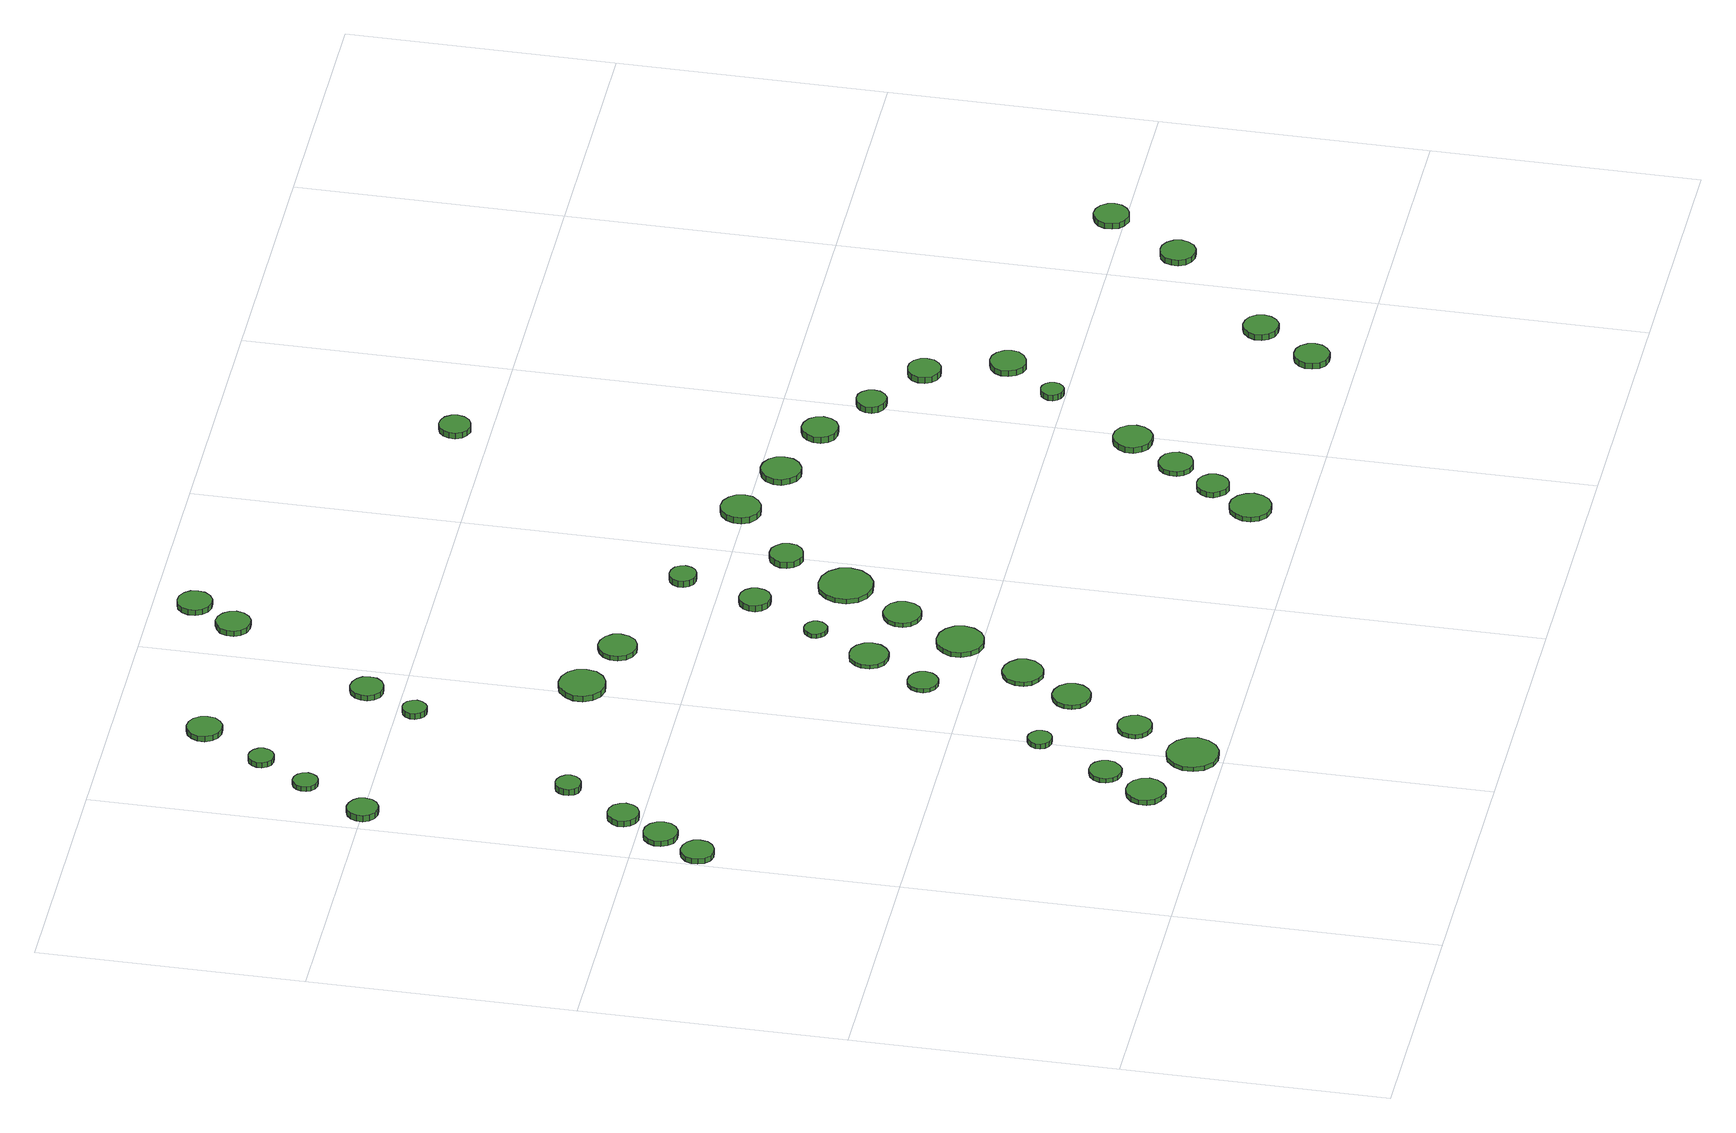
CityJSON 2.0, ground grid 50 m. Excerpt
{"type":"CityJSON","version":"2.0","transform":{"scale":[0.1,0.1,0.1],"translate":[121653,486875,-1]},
"CityObjects":{
"tree1":{"type":"SolitaryVegetationObject","attributes":{"function":"something"},"geometry":[{"type":"MultiSurface","lod":"1","boundaries":[[[0,1,2,3,4,5,6,7,8,9,10,11,12,13,14]],[[15,16,17,18,19,20,21,22,23,24,25,26,27,28,29]],[[0,29,28,1]],[[1,28,27,2]],[[2,27,26,3]],[[3,26,25,4]],[[4,25,24,5]],[[5,24,23,6]],[[6,23,22,7]],[[7,22,21,8]],[[8,21,20,9]],[[9,20,19,10]],[[10,19,18,11]],[[11,18,17,12]],[[12,17,16,13]],[[13,16,15,14]],[[14,15,29,0]]]}]},
"tree2":{"type":"SolitaryVegetationObject","attributes":{"function":"something"},"geometry":[{"type":"MultiSurface","lod":"1","boundaries":[[[30,31,32,33,34,35,36,37,38,39,40,41,42,43,44]],[[45,46,47,48,49,50,51,52,53,54,55,56,57,58,59]],[[30,59,58,31]],[[31,58,57,32]],[[32,57,56,33]],[[33,56,55,34]],[[34,55,54,35]],[[35,54,53,36]],[[36,53,52,37]],[[37,52,51,38]],[[38,51,50,39]],[[39,50,49,40]],[[40,49,48,41]],[[41,48,47,42]],[[42,47,46,43]],[[43,46,45,44]],[[44,45,59,30]]]}]},
"tree3":{"type":"SolitaryVegetationObject","attributes":{"function":"something"},"geometry":[{"type":"MultiSurface","lod":"1","boundaries":[[[60,61,62,63,64,65,66,67,68,69,70,71,72,73,74]],[[75,76,77,78,79,80,81,82,83,84,85,86,87,88,89]],[[60,89,88,61]],[[61,88,87,62]],[[62,87,86,63]],[[63,86,85,64]],[[64,85,84,65]],[[65,84,83,66]],[[66,83,82,67]],[[67,82,81,68]],[[68,81,80,69]],[[69,80,79,70]],[[70,79,78,71]],[[71,78,77,72]],[[72,77,76,73]],[[73,76,75,74]],[[74,75,89,60]]]}]},
"tree4":{"type":"SolitaryVegetationObject","attributes":{"function":"something"},"geometry":[{"type":"MultiSurface","lod":"1","boundaries":[[[90,91,92,93,94,95,96,97,98,99,100,101,102,103,104]],[[105,106,107,108,109,110,111,112,113,114,115,116,117,118,119]],[[90,119,118,91]],[[91,118,117,92]],[[92,117,116,93]],[[93,116,115,94]],[[94,115,114,95]],[[95,114,113,96]],[[96,113,112,97]],[[97,112,111,98]],[[98,111,110,99]],[[99,110,109,100]],[[100,109,108,101]],[[101,108,107,102]],[[102,107,106,103]],[[103,106,105,104]],[[104,105,119,90]]]}]},
"tree5":{"type":"SolitaryVegetationObject","attributes":{"function":"something"},"geometry":[{"type":"MultiSurface","lod":"1","boundaries":[[[120,121,122,123,124,125,126,127,128,129,130,131,132,133,134]],[[135,136,137,138,139,140,141,142,143,144,145,146,147,148,149]],[[120,149,148,121]],[[121,148,147,122]],[[122,147,146,123]],[[123,146,145,124]],[[124,145,144,125]],[[125,144,143,126]],[[126,143,142,127]],[[127,142,141,128]],[[128,141,140,129]],[[129,140,139,130]],[[130,139,138,131]],[[131,138,137,132]],[[132,137,136,133]],[[133,136,135,134]],[[134,135,149,120]]]}]},
"tree6":{"type":"SolitaryVegetationObject","attributes":{"function":"something"},"geometry":[{"type":"MultiSurface","lod":"1","boundaries":[[[150,151,152,153,154,155,156,157,158,159,160,161,162,163,164]],[[165,166,167,168,169,170,171,172,173,174,175,176,177,178,179]],[[150,179,178,151]],[[151,178,177,152]],[[152,177,176,153]],[[153,176,175,154]],[[154,175,174,155]],[[155,174,173,156]],[[156,173,172,157]],[[157,172,171,158]],[[158,171,170,159]],[[159,170,169,160]],[[160,169,168,161]],[[161,168,167,162]],[[162,167,166,163]],[[163,166,165,164]],[[164,165,179,150]]]}]},
"tree7":{"type":"SolitaryVegetationObject","attributes":{"function":"something"},"geometry":[{"type":"MultiSurface","lod":"1","boundaries":[[[180,181,182,183,184,185,186,187,188,189,190,191,192,193,194]],[[195,196,197,198,199,200,201,202,203,204,205,206,207,208,209]],[[180,209,208,181]],[[181,208,207,182]],[[182,207,206,183]],[[183,206,205,184]],[[184,205,204,185]],[[185,204,203,186]],[[186,203,202,187]],[[187,202,201,188]],[[188,201,200,189]],[[189,200,199,190]],[[190,199,198,191]],[[191,198,197,192]],[[192,197,196,193]],[[193,196,195,194]],[[194,195,209,180]]]}]},
"tree8":{"type":"SolitaryVegetationObject","attributes":{"function":"something"},"geometry":[{"type":"MultiSurface","lod":"1","boundaries":[[[210,211,212,213,214,215,216,217,218,219,220,221,222,223,224]],[[225,226,227,228,229,230,231,232,233,234,235,236,237,238,239]],[[210,239,238,211]],[[211,238,237,212]],[[212,237,236,213]],[[213,236,235,214]],[[214,235,234,215]],[[215,234,233,216]],[[216,233,232,217]],[[217,232,231,218]],[[218,231,230,219]],[[219,230,229,220]],[[220,229,228,221]],[[221,228,227,222]],[[222,227,226,223]],[[223,226,225,224]],[[224,225,239,210]]]}]},
"tree9":{"type":"SolitaryVegetationObject","attributes":{"function":"something"},"geometry":[{"type":"MultiSurface","lod":"1","boundaries":[[[240,241,242,243,244,245,246,247,248,249,250,251,252,253,254]],[[255,256,257,258,259,260,261,262,263,264,265,266,267,268,269]],[[240,269,268,241]],[[241,268,267,242]],[[242,267,266,243]],[[243,266,265,244]],[[244,265,264,245]],[[245,264,263,246]],[[246,263,262,247]],[[247,262,261,248]],[[248,261,260,249]],[[249,260,259,250]],[[250,259,258,251]],[[251,258,257,252]],[[252,257,256,253]],[[253,256,255,254]],[[254,255,269,240]]]}]},
"tree10":{"type":"SolitaryVegetationObject","attributes":{"function":"something"},"geometry":[{"type":"MultiSurface","lod":"1","boundaries":[[[270,271,272,273,274,275,276,277,278,279,280,281,282,283,284]],[[285,286,287,288,289,290,291,292,293,294,295,296,297,298,299]],[[270,299,298,271]],[[271,298,297,272]],[[272,297,296,273]],[[273,296,295,274]],[[274,295,294,275]],[[275,294,293,276]],[[276,293,292,277]],[[277,292,291,278]],[[278,291,290,279]],[[279,290,289,280]],[[280,289,288,281]],[[281,288,287,282]],[[282,287,286,283]],[[283,286,285,284]],[[284,285,299,270]]]}]},
"tree11":{"type":"SolitaryVegetationObject","attributes":{"function":"something"},"geometry":[{"type":"MultiSurface","lod":"1","boundaries":[[[300,301,302,303,304,305,306,307,308,309,310,311,312,313,314]],[[315,316,317,318,319,320,321,322,323,324,325,326,327,328,329]],[[300,329,328,301]],[[301,328,327,302]],[[302,327,326,303]],[[303,326,325,304]],[[304,325,324,305]],[[305,324,323,306]],[[306,323,322,307]],[[307,322,321,308]],[[308,321,320,309]],[[309,320,319,310]],[[310,319,318,311]],[[311,318,317,312]],[[312,317,316,313]],[[313,316,315,314]],[[314,315,329,300]]]}]},
"tree12":{"type":"SolitaryVegetationObject","attributes":{"function":"something"},"geometry":[{"type":"MultiSurface","lod":"1","boundaries":[[[330,331,332,333,334,335,336,337,338,339,340,341,342,343,344]],[[345,346,347,348,349,350,351,352,353,354,355,356,357,358,359]],[[330,359,358,331]],[[331,358,357,332]],[[332,357,356,333]],[[333,356,355,334]],[[334,355,354,335]],[[335,354,353,336]],[[336,353,352,337]],[[337,352,351,338]],[[338,351,350,339]],[[339,350,349,340]],[[340,349,348,341]],[[341,348,347,342]],[[342,347,346,343]],[[343,346,345,344]],[[344,345,359,330]]]}]},
"tree13":{"type":"SolitaryVegetationObject","attributes":{"function":"something"},"geometry":[{"type":"MultiSurface","lod":"1","boundaries":[[[360,361,362,363,364,365,366,367,368,369,370,371,372,373,374]],[[375,376,377,378,379,380,381,382,383,384,385,386,387,388,389]],[[360,389,388,361]],[[361,388,387,362]],[[362,387,386,363]],[[363,386,385,364]],[[364,385,384,365]],[[365,384,383,366]],[[366,383,382,367]],[[367,382,381,368]],[[368,381,380,369]],[[369,380,379,370]],[[370,379,378,371]],[[371,378,377,372]],[[372,377,376,373]],[[373,376,375,374]],[[374,375,389,360]]]}]},
"tree14":{"type":"SolitaryVegetationObject","attributes":{"function":"something"},"geometry":[{"type":"MultiSurface","lod":"1","boundaries":[[[390,391,392,393,394,395,396,397,398,399,400,401,402,403,404]],[[405,406,407,408,409,410,411,412,413,414,415,416,417,418,419]],[[390,419,418,391]],[[391,418,417,392]],[[392,417,416,393]],[[393,416,415,394]],[[394,415,414,395]],[[395,414,413,396]],[[396,413,412,397]],[[397,412,411,398]],[[398,411,410,399]],[[399,410,409,400]],[[400,409,408,401]],[[401,408,407,402]],[[402,407,406,403]],[[403,406,405,404]],[[404,405,419,390]]]}]},
"tree15":{"type":"SolitaryVegetationObject","attributes":{"function":"something"},"geometry":[{"type":"MultiSurface","lod":"1","boundaries":[[[420,421,422,423,424,425,426,427,428,429,430,431,432,433,434]],[[435,436,437,438,439,440,441,442,443,444,445,446,447,448,449]],[[420,449,448,421]],[[421,448,447,422]],[[422,447,446,423]],[[423,446,445,424]],[[424,445,444,425]],[[425,444,443,426]],[[426,443,442,427]],[[427,442,441,428]],[[428,441,440,429]],[[429,440,439,430]],[[430,439,438,431]],[[431,438,437,432]],[[432,437,436,433]],[[433,436,435,434]],[[434,435,449,420]]]}]},
"tree16":{"type":"SolitaryVegetationObject","attributes":{"function":"something"},"geometry":[{"type":"MultiSurface","lod":"1","boundaries":[[[450,451,452,453,454,455,456,457,458,459,460,461,462,463,464]],[[465,466,467,468,469,470,471,472,473,474,475,476,477,478,479]],[[450,479,478,451]],[[451,478,477,452]],[[452,477,476,453]],[[453,476,475,454]],[[454,475,474,455]],[[455,474,473,456]],[[456,473,472,457]],[[457,472,471,458]],[[458,471,470,459]],[[459,470,469,460]],[[460,469,468,461]],[[461,468,467,462]],[[462,467,466,463]],[[463,466,465,464]],[[464,465,479,450]]]}]},
"tree17":{"type":"SolitaryVegetationObject","attributes":{"function":"something"},"geometry":[{"type":"MultiSurface","lod":"1","boundaries":[[[480,481,482,483,484,485,486,487,488,489,490,491,492,493,494]],[[495,496,497,498,499,500,501,502,503,504,505,506,507,508,509]],[[480,509,508,481]],[[481,508,507,482]],[[482,507,506,483]],[[483,506,505,484]],[[484,505,504,485]],[[485,504,503,486]],[[486,503,502,487]],[[487,502,501,488]],[[488,501,500,489]],[[489,500,499,490]],[[490,499,498,491]],[[491,498,497,492]],[[492,497,496,493]],[[493,496,495,494]],[[494,495,509,480]]]}]},
"tree18":{"type":"SolitaryVegetationObject","attributes":{"function":"something"},"geometry":[{"type":"MultiSurface","lod":"1","boundaries":[[[510,511,512,513,514,515,516,517,518,519,520,521,522,523,524]],[[525,526,527,528,529,530,531,532,533,534,535,536,537,538,539]],[[510,539,538,511]],[[511,538,537,512]],[[512,537,536,513]],[[513,536,535,514]],[[514,535,534,515]],[[515,534,533,516]],[[516,533,532,517]],[[517,532,531,518]],[[518,531,530,519]],[[519,530,529,520]],[[520,529,528,521]],[[521,528,527,522]],[[522,527,526,523]],[[523,526,525,524]],[[524,525,539,510]]]}]},
"tree19":{"type":"SolitaryVegetationObject","attributes":{"function":"something"},"geometry":[{"type":"MultiSurface","lod":"1","boundaries":[[[540,541,542,543,544,545,546,547,548,549,550,551,552,553,554]],[[555,556,557,558,559,560,561,562,563,564,565,566,567,568,569]],[[540,569,568,541]],[[541,568,567,542]],[[542,567,566,543]],[[543,566,565,544]],[[544,565,564,545]],[[545,564,563,546]],[[546,563,562,547]],[[547,562,561,548]],[[548,561,560,549]],[[549,560,559,550]],[[550,559,558,551]],[[551,558,557,552]],[[552,557,556,553]],[[553,556,555,554]],[[554,555,569,540]]]}]},
"tree20":{"type":"SolitaryVegetationObject","attributes":{"function":"something"},"geometry":[{"type":"MultiSurface","lod":"1","boundaries":[[[570,571,572,573,574,575,576,577,578,579,580,581,582,583,584]],[[585,586,587,588,589,590,591,592,593,594,595,596,597,598,599]],[[570,599,598,571]],[[571,598,597,572]],[[572,597,596,573]],[[573,596,595,574]],[[574,595,594,575]],[[575,594,593,576]],[[576,593,592,577]],[[577,592,591,578]],[[578,591,590,579]],[[579,590,589,580]],[[580,589,588,581]],[[581,588,587,582]],[[582,587,586,583]],[[583,586,585,584]],[[584,585,599,570]]]}]},
"tree21":{"type":"SolitaryVegetationObject","attributes":{"function":"something"},"geometry":[{"type":"MultiSurface","lod":"1","boundaries":[[[600,601,602,603,604,605,606,607,608,609,610,611,612,613,614]],[[615,616,617,618,619,620,621,622,623,624,625,626,627,628,629]],[[600,629,628,601]],[[601,628,627,602]],[[602,627,626,603]],[[603,626,625,604]],[[604,625,624,605]],[[605,624,623,606]],[[606,623,622,607]],[[607,622,621,608]],[[608,621,620,609]],[[609,620,619,610]],[[610,619,618,611]],[[611,618,617,612]],[[612,617,616,613]],[[613,616,615,614]],[[614,615,629,600]]]}]},
"tree22":{"type":"SolitaryVegetationObject","attributes":{"function":"something"},"geometry":[{"type":"MultiSurface","lod":"1","boundaries":[[[630,631,632,633,634,635,636,637,638,639,640,641,642,643,644]],[[645,646,647,648,649,650,651,652,653,654,655,656,657,658,659]],[[630,659,658,631]],[[631,658,657,632]],[[632,657,656,633]],[[633,656,655,634]],[[634,655,654,635]],[[635,654,653,636]],[[636,653,652,637]],[[637,652,651,638]],[[638,651,650,639]],[[639,650,649,640]],[[640,649,648,641]],[[641,648,647,642]],[[642,647,646,643]],[[643,646,645,644]],[[644,645,659,630]]]}]},
"tree23":{"type":"SolitaryVegetationObject","attributes":{"function":"something"},"geometry":[{"type":"MultiSurface","lod":"1","boundaries":[[[660,661,662,663,664,665,666,667,668,669,670,671,672,673,674]],[[675,676,677,678,679,680,681,682,683,684,685,686,687,688,689]],[[660,689,688,661]],[[661,688,687,662]],[[662,687,686,663]],[[663,686,685,664]],[[664,685,684,665]],[[665,684,683,666]],[[666,683,682,667]],[[667,682,681,668]],[[668,681,680,669]],[[669,680,679,670]],[[670,679,678,671]],[[671,678,677,672]],[[672,677,676,673]],[[673,676,675,674]],[[674,675,689,660]]]}]},
"tree24":{"type":"SolitaryVegetationObject","attributes":{"function":"something"},"geometry":[{"type":"MultiSurface","lod":"1","boundaries":[[[690,691,692,693,694,695,696,697,698,699,700,701,702,703,704]],[[705,706,707,708,709,710,711,712,713,714,715,716,717,718,719]],[[690,719,718,691]],[[691,718,717,692]],[[692,717,716,693]],[[693,716,715,694]],[[694,715,714,695]],[[695,714,713,696]],[[696,713,712,697]],[[697,712,711,698]],[[698,711,710,699]],[[699,710,709,700]],[[700,709,708,701]],[[701,708,707,702]],[[702,707,706,703]],[[703,706,705,704]],[[704,705,719,690]]]}]},
"tree25":{"type":"SolitaryVegetationObject","attributes":{"function":"something"},"geometry":[{"type":"MultiSurface","lod":"1","boundaries":[[[720,721,722,723,724,725,726,727,728,729,730,731,732,733,734]],[[735,736,737,738,739,740,741,742,743,744,745,746,747,748,749]],[[720,749,748,721]],[[721,748,747,722]],[[722,747,746,723]],[[723,746,745,724]],[[724,745,744,725]],[[725,744,743,726]],[[726,743,742,727]],[[727,742,741,728]],[[728,741,740,729]],[[729,740,739,730]],[[730,739,738,731]],[[731,738,737,732]],[[732,737,736,733]],[[733,736,735,734]],[[734,735,749,720]]]}]},
"tree26":{"type":"SolitaryVegetationObject","attributes":{"function":"something"},"geometry":[{"type":"MultiSurface","lod":"1","boundaries":[[[750,751,752,753,754,755,756,757,758,759,760,761,762,763,764]],[[765,766,767,768,769,770,771,772,773,774,775,776,777,778,779]],[[750,779,778,751]],[[751,778,777,752]],[[752,777,776,753]],[[753,776,775,754]],[[754,775,774,755]],[[755,774,773,756]],[[756,773,772,757]],[[757,772,771,758]],[[758,771,770,759]],[[759,770,769,760]],[[760,769,768,761]],[[761,768,767,762]],[[762,767,766,763]],[[763,766,765,764]],[[764,765,779,750]]]}]},
"tree27":{"type":"SolitaryVegetationObject","attributes":{"function":"something"},"geometry":[{"type":"MultiSurface","lod":"1","boundaries":[[[780,781,782,783,784,785,786,787,788,789,790,791,792,793,794]],[[795,796,797,798,799,800,801,802,803,804,805,806,807,808,809]],[[780,809,808,781]],[[781,808,807,782]],[[782,807,806,783]],[[783,806,805,784]],[[784,805,804,785]],[[785,804,803,786]],[[786,803,802,787]],[[787,802,801,788]],[[788,801,800,789]],[[789,800,799,790]],[[790,799,798,791]],[[791,798,797,792]],[[792,797,796,793]],[[793,796,795,794]],[[794,795,809,780]]]}]},
"tree28":{"type":"SolitaryVegetationObject","attributes":{"function":"something"},"geometry":[{"type":"MultiSurface","lod":"1","boundaries":[[[810,811,812,813,814,815,816,817,818,819,820,821,822,823,824]],[[825,826,827,828,829,830,831,832,833,834,835,836,837,838,839]],[[810,839,838,811]],[[811,838,837,812]],[[812,837,836,813]],[[813,836,835,814]],[[814,835,834,815]],[[815,834,833,816]],[[816,833,832,817]],[[817,832,831,818]],[[818,831,830,819]],[[819,830,829,820]],[[820,829,828,821]],[[821,828,827,822]],[[822,827,826,823]],[[823,826,825,824]],[[824,825,839,810]]]}]},
"tree29":{"type":"SolitaryVegetationObject","attributes":{"function":"something"},"geometry":[{"type":"MultiSurface","lod":"1","boundaries":[[[840,841,842,843,844,845,846,847,848,849,850,851,852,853,854]],[[855,856,857,858,859,860,861,862,863,864,865,866,867,868,869]],[[840,869,868,841]],[[841,868,867,842]],[[842,867,866,843]],[[843,866,865,844]],[[844,865,864,845]],[[845,864,863,846]],[[846,863,862,847]],[[847,862,861,848]],[[848,861,860,849]],[[849,860,859,850]],[[850,859,858,851]],[[851,858,857,852]],[[852,857,856,853]],[[853,856,855,854]],[[854,855,869,840]]]}]},
"tree30":{"type":"SolitaryVegetationObject","attributes":{"function":"something"},"geometry":[{"type":"MultiSurface","lod":"1","boundaries":[[[870,871,872,873,874,875,876,877,878,879,880,881,882,883,884]],[[885,886,887,888,889,890,891,892,893,894,895,896,897,898,899]],[[870,899,898,871]],[[871,898,897,872]],[[872,897,896,873]],[[873,896,895,874]],[[874,895,894,875]],[[875,894,893,876]],[[876,893,892,877]],[[877,892,891,878]],[[878,891,890,879]],[[879,890,889,880]],[[880,889,888,881]],[[881,888,887,882]],[[882,887,886,883]],[[883,886,885,884]],[[884,885,899,870]]]}]},
"tree31":{"type":"SolitaryVegetationObject","attributes":{"function":"something"},"geometry":[{"type":"MultiSurface","lod":"1","boundaries":[[[900,901,902,903,904,905,906,907,908,909,910,911,912,913,914]],[[915,916,917,918,919,920,921,922,923,924,925,926,927,928,929]],[[900,929,928,901]],[[901,928,927,902]],[[902,927,926,903]],[[903,926,925,904]],[[904,925,924,905]],[[905,924,923,906]],[[906,923,922,907]],[[907,922,921,908]],[[908,921,920,909]],[[909,920,919,910]],[[910,919,918,911]],[[911,918,917,912]],[[912,917,916,913]],[[913,916,915,914]],[[914,915,929,900]]]}]},
"tree32":{"type":"SolitaryVegetationObject","attributes":{"function":"something"},"geometry":[{"type":"MultiSurface","lod":"1","boundaries":[[[930,931,932,933,934,935,936,937,938,939,940,941,942,943,944]],[[945,946,947,948,949,950,951,952,953,954,955,956,957,958,959]],[[930,959,958,931]],[[931,958,957,932]],[[932,957,956,933]],[[933,956,955,934]],[[934,955,954,935]],[[935,954,953,936]],[[936,953,952,937]],[[937,952,951,938]],[[938,951,950,939]],[[939,950,949,940]],[[940,949,948,941]],[[941,948,947,942]],[[942,947,946,943]],[[943,946,945,944]],[[944,945,959,930]]]}]},
"tree33":{"type":"SolitaryVegetationObject","attributes":{"function":"something"},"geometry":[{"type":"MultiSurface","lod":"1","boundaries":[[[960,961,962,963,964,965,966,967,968,969,970,971,972,973,974]],[[975,976,977,978,979,980,981,982,983,984,985,986,987,988,989]],[[960,989,988,961]],[[961,988,987,962]],[[962,987,986,963]],[[963,986,985,964]],[[964,985,984,965]],[[965,984,983,966]],[[966,983,982,967]],[[967,982,981,968]],[[968,981,980,969]],[[969,980,979,970]],[[970,979,978,971]],[[971,978,977,972]],[[972,977,976,973]],[[973,976,975,974]],[[974,975,989,960]]]}]},
"tree34":{"type":"SolitaryVegetationObject","attributes":{"function":"something"},"geometry":[{"type":"MultiSurface","lod":"1","boundaries":[[[990,991,992,993,994,995,996,997,998,999,1000,1001,1002,1003,1004]],[[1005,1006,1007,1008,1009,1010,1011,1012,1013,1014,1015,1016,1017,1018,1019]],[[990,1019,1018,991]],[[991,1018,1017,992]],[[992,1017,1016,993]],[[993,1016,1015,994]],[[994,1015,1014,995]],[[995,1014,1013,996]],[[996,1013,1012,997]],[[997,1012,1011,998]],[[998,1011,1010,999]],[[999,1010,1009,1000]],[[1000,1009,1008,1001]],[[1001,1008,1007,1002]],[[1002,1007,1006,1003]],[[1003,1006,1005,1004]],[[1004,1005,1019,990]]]}]},
"tree35":{"type":"SolitaryVegetationObject","attributes":{"function":"something"},"geometry":[{"type":"MultiSurface","lod":"1","boundaries":[[[1020,1021,1022,1023,1024,1025,1026,1027,1028,1029,1030,1031,1032,1033,1034]],[[1035,1036,1037,1038,1039,1040,1041,1042,1043,1044,1045,1046,1047,1048,1049]],[[1020,1049,1048,1021]],[[1021,1048,1047,1022]],[[1022,1047,1046,1023]],[[1023,1046,1045,1024]],[[1024,1045,1044,1025]],[[1025,1044,1043,1026]],[[1026,1043,1042,1027]],[[1027,1042,1041,1028]],[[1028,1041,1040,1029]],[[1029,1040,1039,1030]],[[1030,1039,1038,1031]],[[1031,1038,1037,1032]],[[1032,1037,1036,1033]],[[1033,1036,1035,1034]],[[1034,1035,1049,1020]]]}]},
"tree36":{"type":"SolitaryVegetationObject","attributes":{"function":"something"},"geometry":[{"type":"MultiSurface","lod":"1","boundaries":[[[1050,1051,1052,1053,1054,1055,1056,1057,1058,1059,1060,1061,1062,1063,1064]],[[1065,1066,1067,1068,1069,1070,1071,1072,1073,1074,1075,1076,1077,1078,1079]],[[1050,1079,1078,1051]],[[1051,1078,1077,1052]],[[1052,1077,1076,1053]],[[1053,1076,1075,1054]],[[1054,1075,1074,1055]],[[1055,1074,1073,1056]],[[1056,1073,1072,1057]],[[1057,1072,1071,1058]],[[1058,1071,1070,1059]],[[1059,1070,1069,1060]],[[1060,1069,1068,1061]],[[1061,1068,1067,1062]],[[1062,1067,1066,1063]],[[1063,1066,1065,1064]],[[1064,1065,1079,1050]]]}]},
"tree37":{"type":"SolitaryVegetationObject","attributes":{"function":"something"},"geometry":[{"type":"MultiSurface","lod":"1","boundaries":[[[1080,1081,1082,1083,1084,1085,1086,1087,1088,1089,1090,1091,1092,1093,1094]],[[1095,1096,1097,1098,1099,1100,1101,1102,1103,1104,1105,1106,1107,1108,1109]],[[1080,1109,1108,1081]],[[1081,1108,1107,1082]],[[1082,1107,1106,1083]],[[1083,1106,1105,1084]],[[1084,1105,1104,1085]],[[1085,1104,1103,1086]],[[1086,1103,1102,1087]],[[1087,1102,1101,1088]],[[1088,1101,1100,1089]],[[1089,1100,1099,1090]],[[1090,1099,1098,1091]],[[1091,1098,1097,1092]],[[1092,1097,1096,1093]],[[1093,1096,1095,1094]],[[1094,1095,1109,1080]]]}]},
"tree38":{"type":"SolitaryVegetationObject","attributes":{"function":"something"},"geometry":[{"type":"MultiSurface","lod":"1","boundaries":[[[1110,1111,1112,1113,1114,1115,1116,1117,1118,1119,1120,1121,1122,1123,1124]],[[1125,1126,1127,1128,1129,1130,1131,1132,1133,1134,1135,1136,1137,1138,1139]],[[1110,1139,1138,1111]],[[1111,1138,1137,1112]],[[1112,1137,1136,1113]],[[1113,1136,1135,1114]],[[1114,1135,1134,1115]],[[1115,1134,1133,1116]],[[1116,1133,1132,1117]],[[1117,1132,1131,1118]],[[1118,1131,1130,1119]],[[1119,1130,1129,1120]],[[1120,1129,1128,1121]],[[1121,1128,1127,1122]],[[1122,1127,1126,1123]],[[1123,1126,1125,1124]],[[1124,1125,1139,1110]]]}]},
"tree39":{"type":"SolitaryVegetationObject","attributes":{"function":"something"},"geometry":[{"type":"MultiSurface","lod":"1","boundaries":[[[1140,1141,1142,1143,1144,1145,1146,1147,1148,1149,1150,1151,1152,1153,1154]],[[1155,1156,1157,1158,1159,1160,1161,1162,1163,1164,1165,1166,1167,1168,1169]],[[1140,1169,1168,1141]],[[1141,1168,1167,1142]],[[1142,1167,1166,1143]],[[1143,1166,1165,1144]],[[1144,1165,1164,1145]],[[1145,1164,1163,1146]],[[1146,1163,1162,1147]],[[1147,1162,1161,1148]],[[1148,1161,1160,1149]],[[1149,1160,1159,1150]],[[1150,1159,1158,1151]],[[1151,1158,1157,1152]],[[1152,1157,1156,1153]],[[1153,1156,1155,1154]],[[1154,1155,1169,1140]]]}]},
"tree40":{"type":"SolitaryVegetationObject","attributes":{"function":"something"},"geometry":[{"type":"MultiSurface","lod":"1","boundaries":[[[1170,1171,1172,1173,1174,1175,1176,1177,1178,1179,1180,1181,1182,1183,1184]],[[1185,1186,1187,1188,1189,1190,1191,1192,1193,1194,1195,1196,1197,1198,1199]],[[1170,1199,1198,1171]],[[1171,1198,1197,1172]],[[1172,1197,1196,1173]],[[1173,1196,1195,1174]],[[1174,1195,1194,1175]],[[1175,1194,1193,1176]],[[1176,1193,1192,1177]],[[1177,1192,1191,1178]],[[1178,1191,1190,1179]],[[1179,1190,1189,1180]],[[1180,1189,1188,1181]],[[1181,1188,1187,1182]],[[1182,1187,1186,1183]],[[1183,1186,1185,1184]],[[1184,1185,1199,1170]]]}]},
"tree41":{"type":"SolitaryVegetationObject","attributes":{"function":"something"},"geometry":[{"type":"MultiSurface","lod":"1","boundaries":[[[1200,1201,1202,1203,1204,1205,1206,1207,1208,1209,1210,1211,1212,1213,1214]],[[1215,1216,1217,1218,1219,1220,1221,1222,1223,1224,1225,1226,1227,1228,1229]],[[1200,1229,1228,1201]],[[1201,1228,1227,1202]],[[1202,1227,1226,1203]],[[1203,1226,1225,1204]],[[1204,1225,1224,1205]],[[1205,1224,1223,1206]],[[1206,1223,1222,1207]],[[1207,1222,1221,1208]],[[1208,1221,1220,1209]],[[1209,1220,1219,1210]],[[1210,1219,1218,1211]],[[1211,1218,1217,1212]],[[1212,1217,1216,1213]],[[1213,1216,1215,1214]],[[1214,1215,1229,1200]]]}]},
"tree42":{"type":"SolitaryVegetationObject","attributes":{"function":"something"},"geometry":[{"type":"MultiSurface","lod":"1","boundaries":[[[1230,1231,1232,1233,1234,1235,1236,1237,1238,1239,1240,1241,1242,1243,1244]],[[1245,1246,1247,1248,1249,1250,1251,1252,1253,1254,1255,1256,1257,1258,1259]],[[1230,1259,1258,1231]],[[1231,1258,1257,1232]],[[1232,1257,1256,1233]],[[1233,1256,1255,1234]],[[1234,1255,1254,1235]],[[1235,1254,1253,1236]],[[1236,1253,1252,1237]],[[1237,1252,1251,1238]],[[1238,1251,1250,1239]],[[1239,1250,1249,1240]],[[1240,1249,1248,1241]],[[1241,1248,1247,1242]],[[1242,1247,1246,1243]],[[1243,1246,1245,1244]],[[1244,1245,1259,1230]]]}]},
"tree43":{"type":"SolitaryVegetationObject","attributes":{"function":"something"},"geometry":[{"type":"MultiSurface","lod":"1","boundaries":[[[1260,1261,1262,1263,1264,1265,1266,1267,1268,1269,1270,1271,1272,1273,1274]],[[1275,1276,1277,1278,1279,1280,1281,1282,1283,1284,1285,1286,1287,1288,1289]],[[1260,1289,1288,1261]],[[1261,1288,1287,1262]],[[1262,1287,1286,1263]],[[1263,1286,1285,1264]],[[1264,1285,1284,1265]],[[1265,1284,1283,1266]],[[1266,1283,1282,1267]],[[1267,1282,1281,1268]],[[1268,1281,1280,1269]],[[1269,1280,1279,1270]],[[1270,1279,1278,1271]],[[1271,1278,1277,1272]],[[1272,1277,1276,1273]],[[1273,1276,1275,1274]],[[1274,1275,1289,1260]]]}]},
"tree44":{"type":"SolitaryVegetationObject","attributes":{"function":"something"},"geometry":[{"type":"MultiSurface","lod":"1","boundaries":[[[1290,1291,1292,1293,1294,1295,1296,1297,1298,1299,1300,1301,1302,1303,1304]],[[1305,1306,1307,1308,1309,1310,1311,1312,1313,1314,1315,1316,1317,1318,1319]],[[1290,1319,1318,1291]],[[1291,1318,1317,1292]],[[1292,1317,1316,1293]],[[1293,1316,1315,1294]],[[1294,1315,1314,1295]],[[1295,1314,1313,1296]],[[1296,1313,1312,1297]],[[1297,1312,1311,1298]],[[1298,1311,1310,1299]],[[1299,1310,1309,1300]],[[1300,1309,1308,1301]],[[1301,1308,1307,1302]],[[1302,1307,1306,1303]],[[1303,1306,1305,1304]],[[1304,1305,1319,1290]]]}]},
"tree45":{"type":"SolitaryVegetationObject","attributes":{"function":"something"},"geometry":[{"type":"MultiSurface","lod":"1","boundaries":[[[1320,1321,1322,1323,1324,1325,1326,1327,1328,1329,1330,1331,1332,1333,1334]],[[1335,1336,1337,1338,1339,1340,1341,1342,1343,1344,1345,1346,1347,1348,1349]],[[1320,1349,1348,1321]],[[1321,1348,1347,1322]],[[1322,1347,1346,1323]],[[1323,1346,1345,1324]],[[1324,1345,1344,1325]],[[1325,1344,1343,1326]],[[1326,1343,1342,1327]],[[1327,1342,1341,1328]],[[1328,1341,1340,1329]],[[1329,1340,1339,1330]],[[1330,1339,1338,1331]],[[1331,1338,1337,1332]],[[1332,1337,1336,1333]],[[1333,1336,1335,1334]],[[1334,1335,1349,1320]]]}]},
"tree46":{"type":"SolitaryVegetationObject","attributes":{"function":"something"},"geometry":[{"type":"MultiSurface","lod":"1","boundaries":[[[1350,1351,1352,1353,1354,1355,1356,1357,1358,1359,1360,1361,1362,1363,1364]],[[1365,1366,1367,1368,1369,1370,1371,1372,1373,1374,1375,1376,1377,1378,1379]],[[1350,1379,1378,1351]],[[1351,1378,1377,1352]],[[1352,1377,1376,1353]],[[1353,1376,1375,1354]],[[1354,1375,1374,1355]],[[1355,1374,1373,1356]],[[1356,1373,1372,1357]],[[1357,1372,1371,1358]],[[1358,1371,1370,1359]],[[1359,1370,1369,1360]],[[1360,1369,1368,1361]],[[1361,1368,1367,1362]],[[1362,1367,1366,1363]],[[1363,1366,1365,1364]],[[1364,1365,1379,1350]]]}]}
},
"vertices":[
[64,880,17],[62,893,17],[54,903,17],[43,909,17],[30,911,17],[18,907,17],[8,898,17],[3,886,17],[3,874,17],[8,862,17],[18,853,17],[30,849,17],[43,851,17],[54,857,17],[62,867,17],[62,867,6],[54,857,6],[43,851,6],[30,849,6],[18,853,6],[8,862,6],[3,874,6],[3,886,6],[8,898,6],[18,907,6],[30,911,6],[43,909,6],[54,903,6],[62,893,6],[64,880,6],
[109,956,17],[107,969,17],[99,980,17],[87,987,17],[74,988,17],[61,984,17],[52,975,17],[46,963,17],[46,950,17],[52,938,17],[61,929,17],[74,925,17],[87,926,17],[99,933,17],[107,943,17],[107,943,6],[99,933,6],[87,926,6],[74,925,6],[61,929,6],[52,938,6],[46,950,6],[46,963,6],[52,975,6],[61,984,6],[74,988,6],[87,987,6],[99,980,6],[107,969,6],[109,956,6],
[414,119,16],[410,134,16],[401,146,16],[388,154,16],[373,155,16],[359,151,16],[347,140,16],[341,126,16],[341,111,16],[347,97,16],[359,87,16],[373,82,16],[388,84,16],[401,92,16],[410,104,16],[410,104,6],[401,92,6],[388,84,6],[373,82,6],[359,87,6],[347,97,6],[341,111,6],[341,126,6],[347,140,6],[359,151,6],[373,155,6],[388,154,6],[401,146,6],[410,134,6],[414,119,6],
[154,1034,18],[151,1046,18],[144,1056,18],[133,1062,18],[121,1063,18],[110,1060,18],[100,1051,18],[95,1040,18],[95,1028,18],[100,1017,18],[110,1008,18],[121,1005,18],[133,1006,18],[144,1012,18],[151,1022,18],[151,1022,6],[144,1012,6],[133,1006,6],[121,1005,6],[110,1008,6],[100,1017,6],[95,1028,6],[95,1040,6],[100,1051,6],[110,1060,6],[121,1063,6],[133,1062,6],[144,1056,6],[151,1046,6],[154,1034,6],
[455,203,16],[453,215,16],[445,226,16],[435,232,16],[422,233,16],[410,229,16],[401,221,16],[396,209,16],[396,197,16],[401,185,16],[410,177,16],[422,173,16],[435,174,16],[445,181,16],[453,191,16],[453,191,7],[445,181,7],[435,174,7],[422,173,7],[410,177,7],[401,185,7],[396,197,7],[396,209,7],[401,221,7],[410,229,7],[422,233,7],[435,232,7],[445,226,7],[453,215,7],[455,203,7],
[80,1501,19],[78,1513,19],[71,1522,19],[60,1528,19],[48,1530,19],[37,1526,19],[28,1518,19],[23,1507,19],[23,1495,19],[28,1484,19],[37,1476,19],[48,1472,19],[60,1473,19],[71,1479,19],[78,1489,19],[78,1489,6],[71,1479,6],[60,1473,6],[48,1472,6],[37,1476,6],[28,1484,6],[23,1495,6],[23,1507,6],[28,1518,6],[37,1526,6],[48,1530,6],[60,1528,6],[71,1522,6],[78,1513,6],[80,1501,6],
[559,58,15],[554,78,15],[542,94,15],[525,104,15],[505,106,15],[486,100,15],[471,86,15],[463,68,15],[463,48,15],[471,29,15],[486,16,15],[505,10,15],[525,12,15],[542,22,15],[554,38,15],[554,38,6],[542,22,6],[525,12,6],[505,10,6],[486,16,6],[471,29,6],[463,48,6],[463,68,6],[471,86,6],[486,100,6],[505,106,6],[525,104,6],[542,94,6],[554,78,6],[559,58,6],
[215,1148,24],[213,1158,24],[207,1166,24],[198,1171,24],[189,1172,24],[179,1169,24],[172,1162,24],[168,1153,24],[168,1143,24],[172,1134,24],[179,1128,24],[189,1125,24],[198,1126,24],[207,1131,24],[213,1139,24],[213,1139,11],[207,1131,11],[198,1126,11],[189,1125,11],[179,1128,11],[172,1134,11],[168,1143,11],[168,1153,11],[172,1162,11],[179,1169,11],[189,1172,11],[198,1171,11],[207,1166,11],[213,1158,11],[215,1148,11],
[526,338,17],[524,348,17],[518,355,17],[510,360,17],[501,361,17],[492,358,17],[485,352,17],[481,343,17],[481,334,17],[485,325,17],[492,319,17],[501,316,17],[510,317,17],[518,321,17],[524,329,17],[524,329,7],[518,321,7],[510,317,7],[501,316,7],[492,319,7],[485,325,7],[481,334,7],[481,343,7],[485,352,7],[492,358,7],[501,361,7],[510,360,7],[518,355,7],[524,348,7],[526,338,7],
[145,1619,16],[143,1629,16],[137,1637,16],[129,1642,16],[119,1643,16],[110,1640,16],[103,1633,16],[99,1624,16],[99,1614,16],[103,1606,16],[110,1599,16],[119,1596,16],[129,1597,16],[137,1602,16],[143,1610,16],[143,1610,6],[137,1602,6],[129,1597,6],[119,1596,6],[110,1599,6],[103,1606,6],[99,1614,6],[99,1624,6],[103,1633,6],[110,1640,6],[119,1643,6],[129,1642,6],[137,1637,6],[143,1629,6],[145,1619,6],
[608,178,16],[605,190,16],[598,201,16],[586,208,16],[573,209,16],[560,205,16],[550,196,16],[545,184,16],[545,171,16],[550,159,16],[560,150,16],[573,146,16],[586,147,16],[598,154,16],[605,165,16],[605,165,7],[598,154,7],[586,147,7],[573,146,7],[560,150,7],[550,159,7],[545,171,7],[545,184,7],[550,196,7],[560,205,7],[573,209,7],[586,208,7],[598,201,7],[605,190,7],[608,178,7],
[206,1712,17],[204,1722,17],[198,1730,17],[189,1735,17],[180,1736,17],[170,1733,17],[163,1726,17],[159,1717,17],[159,1707,17],[163,1698,17],[170,1692,17],[180,1689,17],[189,1690,17],[198,1695,17],[204,1703,17],[204,1703,6],[198,1695,6],[189,1690,6],[180,1689,6],[170,1692,6],[163,1698,6],[159,1707,6],[159,1717,6],[163,1726,6],[170,1733,6],[180,1736,6],[189,1735,6],[198,1730,6],[204,1722,6],[206,1712,6],
[688,308,15],[685,323,15],[676,335,15],[663,342,15],[648,344,15],[634,339,15],[623,329,15],[617,316,15],[617,301,15],[623,287,15],[634,278,15],[648,273,15],[663,274,15],[676,282,15],[685,294,15],[685,294,7],[676,282,7],[663,274,7],[648,273,7],[634,278,7],[623,287,7],[617,301,7],[617,316,7],[623,329,7],[634,339,7],[648,344,7],[663,342,7],[676,335,7],[685,323,7],[688,308,7],
[287,1831,17],[285,1844,17],[276,1856,17],[265,1862,17],[251,1864,17],[238,1860,17],[228,1850,17],[222,1838,17],[222,1824,17],[228,1811,17],[238,1802,17],[251,1798,17],[265,1799,17],[276,1806,17],[285,1817,17],[285,1817,6],[276,1806,6],[265,1799,6],[251,1798,6],[238,1802,6],[228,1811,6],[222,1824,6],[222,1838,6],[228,1850,6],[238,1860,6],[251,1864,6],[265,1862,6],[276,1856,6],[285,1844,6],[287,1831,6],
[674,581,16],[671,593,16],[664,602,16],[654,608,16],[642,609,16],[631,606,16],[622,598,16],[617,587,16],[617,575,16],[622,564,16],[631,556,16],[642,552,16],[654,554,16],[664,560,16],[671,569,16],[671,569,8],[664,560,8],[654,554,8],[642,552,8],[631,556,8],[622,564,8],[617,575,8],[617,587,8],[622,598,8],[631,606,8],[642,609,8],[654,608,8],[664,602,8],[671,593,8],[674,581,8],
[402,1467,22],[400,1476,22],[395,1484,22],[387,1489,22],[378,1490,22],[369,1487,22],[362,1481,22],[358,1472,22],[358,1463,22],[362,1454,22],[369,1448,22],[378,1445,22],[387,1446,22],[395,1451,22],[400,1458,22],[400,1458,10],[395,1451,10],[387,1446,10],[378,1445,10],[369,1448,10],[362,1454,10],[358,1463,10],[358,1472,10],[362,1481,10],[369,1487,10],[378,1490,10],[387,1489,10],[395,1484,10],[400,1476,10],[402,1467,10],
[748,409,15],[745,425,15],[735,437,15],[722,445,15],[706,447,15],[691,442,15],[679,432,15],[673,417,15],[673,401,15],[679,387,15],[691,376,15],[706,371,15],[722,373,15],[735,381,15],[745,394,15],[745,394,7],[735,381,7],[722,373,7],[706,371,7],[691,376,7],[679,387,7],[673,401,7],[673,417,7],[679,432,7],[691,442,7],[706,447,7],[722,445,7],[735,437,7],[745,425,7],[748,409,7],
[562,1185,18],[559,1203,18],[548,1217,18],[532,1226,18],[514,1228,18],[497,1223,18],[484,1210,18],[476,1194,18],[476,1176,18],[484,1159,18],[497,1147,18],[514,1142,18],[532,1144,18],[548,1153,18],[559,1167,18],[559,1167,6],[548,1153,6],[532,1144,6],[514,1142,6],[497,1147,6],[484,1159,6],[476,1176,6],[476,1194,6],[484,1210,6],[497,1223,6],[514,1228,6],[532,1226,6],[548,1217,6],[559,1203,6],[562,1185,6],
[467,1566,17],[465,1579,17],[457,1589,17],[446,1595,17],[433,1597,17],[421,1593,17],[411,1584,17],[406,1572,17],[406,1560,17],[411,1548,17],[421,1539,17],[433,1535,17],[446,1537,17],[457,1543,17],[465,1553,17],[465,1553,6],[457,1543,6],[446,1537,6],[433,1535,6],[421,1539,6],[411,1548,6],[406,1560,6],[406,1572,6],[411,1584,6],[421,1593,6],[433,1597,6],[446,1595,6],[457,1589,6],[465,1579,6],[467,1566,6],
[747,693,15],[744,708,15],[735,720,15],[722,728,15],[707,729,15],[692,725,15],[681,714,15],[675,701,15],[675,685,15],[681,671,15],[692,661,15],[707,657,15],[722,658,15],[735,666,15],[744,678,15],[744,678,7],[735,666,7],[722,658,7],[707,657,7],[692,661,7],[681,671,7],[675,685,7],[675,701,7],[681,714,7],[692,725,7],[707,729,7],[722,728,7],[735,720,7],[744,708,7],[747,693,7],
[829,539,17],[825,557,17],[814,571,17],[799,580,17],[780,582,17],[763,577,17],[750,565,17],[742,548,17],[742,530,17],[750,513,17],[763,501,17],[780,495,17],[799,497,17],[814,506,17],[825,521,17],[825,521,7],[814,506,7],[799,497,7],[780,495,7],[763,501,7],[750,513,7],[742,530,7],[742,548,7],[750,565,7],[763,577,7],[780,582,7],[799,580,7],[814,571,7],[825,557,7],[829,539,7],
[688,1145,16],[685,1160,16],[676,1172,16],[663,1179,16],[648,1181,16],[634,1176,16],[623,1166,16],[617,1153,16],[617,1138,16],[623,1124,16],[634,1114,16],[648,1109,16],[663,1111,16],[676,1118,16],[685,1131,16],[685,1131,6],[676,1118,6],[663,1111,6],[648,1109,6],[634,1114,6],[623,1124,6],[617,1138,6],[617,1153,6],[623,1166,6],[634,1176,6],[648,1181,6],[663,1179,6],[676,1172,6],[685,1160,6],[688,1145,6],
[797,804,15],[796,812,15],[790,820,15],[783,824,15],[774,825,15],[765,822,15],[759,816,15],[755,808,15],[755,799,15],[759,791,15],[765,785,15],[774,782,15],[783,783,15],[790,788,15],[796,795,15],[796,795,6],[790,788,6],[783,783,6],[774,782,6],[765,785,6],[759,791,6],[755,799,6],[755,808,6],[759,816,6],[765,822,6],[774,825,6],[783,824,6],[790,820,6],[796,812,6],[797,804,6],
[889,659,15],[886,673,15],[878,685,15],[865,692,15],[850,694,15],[836,689,15],[825,679,15],[819,666,15],[819,651,15],[825,638,15],[836,628,15],[850,623,15],[865,625,15],[878,632,15],[886,644,15],[886,644,6],[878,632,6],[865,625,6],[850,623,6],[836,628,6],[825,638,6],[819,651,6],[819,666,6],[825,679,6],[836,689,6],[850,694,6],[865,692,6],[878,685,6],[886,673,6],[889,659,6],
[875,929,19],[873,941,19],[866,951,19],[855,957,19],[843,958,19],[832,954,19],[823,946,19],[818,935,19],[818,923,19],[823,912,19],[832,904,19],[843,900,19],[855,901,19],[866,907,19],[873,917,19],[873,917,6],[866,907,6],[855,901,6],[843,900,6],[832,904,6],[823,912,6],[818,923,6],[818,935,6],[823,946,6],[832,954,6],[843,958,6],[855,957,6],[866,951,6],[873,941,6],[875,929,6],
[630,1843,16],[627,1856,16],[619,1867,16],[607,1874,16],[594,1876,16],[581,1871,16],[570,1862,16],[565,1850,16],[565,1836,16],[570,1824,16],[581,1815,16],[594,1811,16],[607,1812,16],[619,1819,16],[627,1830,16],[627,1830,5],[619,1819,5],[607,1812,5],[594,1811,5],[581,1815,5],[570,1824,5],[565,1836,5],[565,1850,5],[570,1862,5],[581,1871,5],[594,1876,5],[607,1874,5],[619,1867,5],[627,1856,5],[630,1843,5],
[974,776,16],[970,797,16],[957,814,16],[939,824,16],[918,826,16],[898,820,16],[883,806,16],[874,787,16],[874,766,16],[883,746,16],[898,732,16],[918,726,16],[939,728,16],[957,739,16],[970,756,16],[970,756,6],[957,739,6],[939,728,6],[918,726,6],[898,732,6],[883,746,6],[874,766,6],[874,787,6],[883,806,6],[898,820,6],[918,826,6],[939,824,6],[957,814,6],[970,797,6],[974,776,6],
[917,1070,22],[915,1080,22],[909,1089,22],[899,1094,22],[889,1095,22],[879,1092,22],[871,1085,22],[866,1075,22],[866,1065,22],[871,1055,22],[879,1048,22],[889,1045,22],[899,1046,22],[909,1051,22],[915,1060,22],[915,1060,9],[909,1051,9],[899,1046,9],[889,1045,9],[879,1048,9],[871,1055,9],[866,1065,9],[866,1075,9],[871,1085,9],[879,1092,9],[889,1095,9],[899,1094,9],[909,1089,9],[915,1080,9],[917,1070,9],
[681,1924,16],[679,1937,16],[671,1948,16],[659,1955,16],[646,1956,16],[633,1952,16],[623,1943,16],[618,1931,16],[618,1917,16],[623,1905,16],[633,1896,16],[646,1892,16],[659,1893,16],[671,1900,16],[679,1911,16],[679,1911,5],[671,1900,5],[659,1893,5],[646,1892,5],[633,1896,5],[623,1905,5],[618,1917,5],[618,1931,5],[623,1943,5],[633,1952,5],[646,1956,5],[659,1955,5],[671,1948,5],[679,1937,5],[681,1924,5],
[1025,899,20],[1023,912,20],[1015,922,20],[1004,929,20],[991,930,20],[979,926,20],[969,917,20],[964,906,20],[964,893,20],[969,881,20],[979,872,20],[991,868,20],[1004,870,20],[1015,876,20],[1023,886,20],[1023,886,7],[1015,876,7],[1004,870,7],[991,868,7],[979,872,7],[969,881,7],[964,893,7],[964,906,7],[969,917,7],[979,926,7],[991,930,7],[1004,929,7],[1015,922,7],[1023,912,7],[1025,899,7],
[1347,104,16],[1343,119,16],[1334,132,16],[1320,141,16],[1304,142,16],[1288,137,16],[1276,126,16],[1270,112,16],[1270,96,16],[1276,81,16],[1288,70,16],[1304,65,16],[1320,67,16],[1334,75,16],[1343,88,16],[1343,88,6],[1334,75,6],[1320,67,6],[1304,65,6],[1288,70,6],[1276,81,6],[1270,96,6],[1270,112,6],[1276,126,6],[1288,137,6],[1304,142,6],[1320,141,6],[1334,132,6],[1343,119,6],[1347,104,6],
[1393,183,17],[1390,196,17],[1383,206,17],[1372,212,17],[1360,213,17],[1348,209,17],[1339,201,17],[1333,190,17],[1333,177,17],[1339,166,17],[1348,157,17],[1360,153,17],[1372,155,17],[1383,161,17],[1390,171,17],[1390,171,6],[1383,161,6],[1372,155,6],[1360,153,6],[1348,157,6],[1339,166,6],[1333,177,6],[1333,190,6],[1339,201,6],[1348,209,6],[1360,213,6],[1372,212,6],[1383,206,6],[1390,196,6],[1393,183,6],
[1165,1008,19],[1162,1024,19],[1152,1036,19],[1139,1044,19],[1123,1046,19],[1109,1041,19],[1097,1030,19],[1091,1016,19],[1091,1001,19],[1097,986,19],[1109,976,19],[1123,971,19],[1139,973,19],[1152,981,19],[1162,993,19],[1162,993,6],[1152,981,6],[1139,973,6],[1123,971,6],[1109,976,6],[1097,986,6],[1091,1001,6],[1091,1016,6],[1097,1030,6],[1109,1041,6],[1123,1046,6],[1139,1044,6],[1152,1036,6],[1162,1024,6],[1165,1008,6],
[1451,262,16],[1448,275,16],[1441,286,16],[1429,292,16],[1416,294,16],[1403,290,16],[1393,281,16],[1388,269,16],[1388,255,16],[1393,243,16],[1403,234,16],[1416,230,16],[1429,232,16],[1441,238,16],[1448,249,16],[1448,249,6],[1441,238,6],[1429,232,6],[1416,230,6],[1403,234,6],[1393,243,6],[1388,255,6],[1388,269,6],[1393,281,6],[1403,290,6],[1416,294,6],[1429,292,6],[1441,286,6],[1448,275,6],[1451,262,6],
[1301,961,17],[1298,976,17],[1289,988,17],[1275,996,17],[1260,998,17],[1245,993,17],[1234,983,17],[1227,968,17],[1227,953,17],[1234,939,17],[1245,928,17],[1260,923,17],[1275,925,17],[1289,933,17],[1298,945,17],[1298,945,5],[1289,933,5],[1275,925,5],[1260,923,5],[1245,928,5],[1234,939,5],[1227,953,5],[1227,968,5],[1234,983,5],[1245,993,5],[1260,998,5],[1275,996,5],[1289,988,5],[1298,976,5],[1301,961,5],
[1520,354,17],[1517,369,17],[1508,381,17],[1495,389,17],[1479,390,17],[1465,386,17],[1454,375,17],[1447,362,17],[1447,346,17],[1454,332,17],[1465,322,17],[1479,318,17],[1495,319,17],[1508,327,17],[1517,339,17],[1517,339,5],[1508,327,5],[1495,319,5],[1479,318,5],[1465,322,5],[1454,332,5],[1447,346,5],[1447,362,5],[1454,375,5],[1465,386,5],[1479,390,5],[1495,389,5],[1508,381,5],[1517,369,5],[1520,354,5],
[1438,915,19],[1435,929,19],[1427,940,19],[1414,947,19],[1400,949,19],[1387,944,19],[1377,935,19],[1371,922,19],[1371,908,19],[1377,895,19],[1387,886,19],[1400,882,19],[1414,883,19],[1427,890,19],[1435,902,19],[1435,902,6],[1427,890,6],[1414,883,6],[1400,882,6],[1387,886,6],[1377,895,6],[1371,908,6],[1371,922,6],[1377,935,6],[1387,944,6],[1400,949,6],[1414,947,6],[1427,940,6],[1435,929,6],[1438,915,6],
[1315,1566,22],[1312,1578,22],[1305,1588,22],[1294,1594,22],[1282,1595,22],[1270,1591,22],[1261,1583,22],[1256,1572,22],[1256,1560,22],[1261,1548,22],[1270,1540,22],[1282,1536,22],[1294,1538,22],[1305,1544,22],[1312,1554,22],[1312,1554,10],[1305,1544,10],[1294,1538,10],[1282,1536,10],[1270,1540,10],[1261,1548,10],[1256,1560,10],[1256,1572,10],[1261,1583,10],[1270,1591,10],[1282,1595,10],[1294,1594,10],[1305,1588,10],[1312,1578,10],[1315,1566,10],
[1622,524,21],[1620,533,21],[1615,540,21],[1607,545,21],[1599,546,21],[1590,543,21],[1584,537,21],[1580,529,21],[1580,520,21],[1584,512,21],[1590,506,21],[1599,503,21],[1607,504,21],[1615,509,21],[1620,516,21],[1620,516,9],[1615,509,9],[1607,504,9],[1599,503,9],[1590,506,9],[1584,512,9],[1580,520,9],[1580,529,9],[1584,537,9],[1590,543,9],[1599,546,9],[1607,545,9],[1615,540,9],[1620,533,9],[1622,524,9],
[1535,840,22],[1533,851,22],[1526,861,22],[1516,867,22],[1504,868,22],[1493,864,22],[1484,857,22],[1479,846,22],[1479,834,22],[1484,823,22],[1493,816,22],[1504,812,22],[1516,813,22],[1526,819,22],[1533,829,22],[1533,829,9],[1526,819,9],[1516,813,9],[1504,812,9],[1493,816,9],[1484,823,9],[1479,834,9],[1479,846,9],[1484,857,9],[1493,864,9],[1504,868,9],[1516,867,9],[1526,861,9],[1533,851,9],[1535,840,9],
[1834,85,20],[1831,98,20],[1823,109,20],[1811,116,20],[1797,117,20],[1784,113,20],[1774,104,20],[1769,92,20],[1769,78,20],[1774,65,20],[1784,56,20],[1797,52,20],[1811,53,20],[1823,60,20],[1831,71,20],[1831,71,8],[1823,60,8],[1811,53,8],[1797,52,8],[1784,56,8],[1774,65,8],[1769,78,8],[1769,92,8],[1774,104,8],[1784,113,8],[1797,117,8],[1811,116,8],[1823,109,8],[1831,98,8],[1834,85,8],
[1642,763,29],[1640,775,29],[1632,786,29],[1621,792,29],[1608,793,29],[1596,789,29],[1586,781,29],[1581,769,29],[1581,756,29],[1586,744,29],[1596,736,29],[1608,732,29],[1621,733,29],[1632,740,29],[1640,750,29],[1640,750,16],[1632,740,16],[1621,733,16],[1608,732,16],[1596,736,16],[1586,744,16],[1581,756,16],[1581,769,16],[1586,781,16],[1596,789,16],[1608,793,16],[1621,792,16],[1632,786,16],[1640,775,16],[1642,763,16],
[1701,619,26],[1698,632,26],[1689,644,26],[1677,651,26],[1663,652,26],[1650,648,26],[1640,638,26],[1634,626,26],[1634,612,26],[1640,599,26],[1650,589,26],[1663,585,26],[1677,587,26],[1689,594,26],[1698,605,26],[1698,605,14],[1689,594,14],[1677,587,14],[1663,585,14],[1650,589,14],[1640,599,14],[1634,612,14],[1634,626,14],[1640,638,14],[1650,648,14],[1663,652,14],[1677,651,14],[1689,644,14],[1698,632,14],[1701,619,14],
[1907,192,20],[1904,206,20],[1896,217,20],[1885,223,20],[1871,225,20],[1858,221,20],[1848,211,20],[1842,199,20],[1842,185,20],[1848,173,20],[1858,164,20],[1871,160,20],[1885,161,20],[1896,168,20],[1904,179,20],[1904,179,8],[1896,168,8],[1885,161,8],[1871,160,8],[1858,164,8],[1848,173,8],[1842,185,8],[1842,199,8],[1848,211,8],[1858,221,8],[1871,225,8],[1885,223,8],[1896,217,8],[1904,206,8],[1907,192,8],
[2113,384,21],[2110,398,21],[2102,409,21],[2090,416,21],[2077,417,21],[2064,413,21],[2053,404,21],[2048,391,21],[2048,378,21],[2053,365,21],[2064,356,21],[2077,352,21],[2090,353,21],[2102,360,21],[2110,371,21],[2110,371,9],[2102,360,9],[2090,353,9],[2077,352,9],[2064,356,9],[2053,365,9],[2048,378,9],[2048,391,9],[2053,404,9],[2064,413,9],[2077,417,9],[2090,416,9],[2102,409,9],[2110,398,9],[2113,384,9],
[2202,524,24],[2199,537,24],[2191,548,24],[2179,555,24],[2165,557,24],[2152,552,24],[2142,543,24],[2137,531,24],[2137,517,24],[2142,505,24],[2152,496,24],[2165,491,24],[2179,493,24],[2191,500,24],[2199,511,24],[2199,511,12],[2191,500,12],[2179,493,12],[2165,491,12],[2152,496,12],[2142,505,12],[2137,517,12],[2137,531,12],[2142,543,12],[2152,552,12],[2165,557,12],[2179,555,12],[2191,548,12],[2199,537,12],[2202,524,12]
]}
